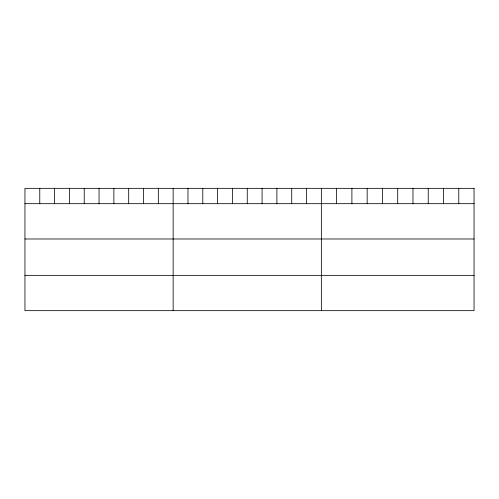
<?xml version="1.0" encoding="UTF-8"?>
<svg xmlns="http://www.w3.org/2000/svg" width="499" height="499" viewBox="0 0 499 499"><rect width="100%" height="100%" fill="white"/><g stroke="black" fill="none" stroke-linecap="round" stroke-linejoin="round"><path stroke-width="0.75" d="M24.95 203.679L474.05 203.679M24.95 238.984L474.05 238.984M24.95 275.354L474.05 275.354M458.781 188.341L458.781 203.679M443.511 188.341L443.511 203.679M428.242 188.341L428.242 203.679M412.972 188.341L412.972 203.679M397.703 188.341L397.703 203.679M382.434 188.341L382.434 203.679M367.164 188.341L367.164 203.679M351.895 188.341L351.895 203.679M336.625 188.341L336.625 203.679M321.356 188.341L321.356 310.659M306.536 188.341L306.536 203.679M291.715 188.341L291.715 203.679M276.895 188.341L276.895 203.679M262.075 188.341L262.075 203.679M247.255 188.341L247.255 203.679M232.434 188.341L232.434 203.679M217.614 188.341L217.614 203.679M202.794 188.341L202.794 203.679M187.973 188.341L187.973 203.679M173.153 188.341L173.153 310.659M158.333 188.341L158.333 203.679M143.512 188.341L143.512 203.679M128.692 188.341L128.692 203.679M113.872 188.341L113.872 203.679M99.052 188.341L99.052 203.679M84.231 188.341L84.231 203.679M69.411 188.341L69.411 203.679M54.591 188.341L54.591 203.679M39.77 188.341L39.77 203.679M474.05 188.341L24.95 188.341L24.95 310.659L474.05 310.659L474.05 188.341"/></g></svg>
